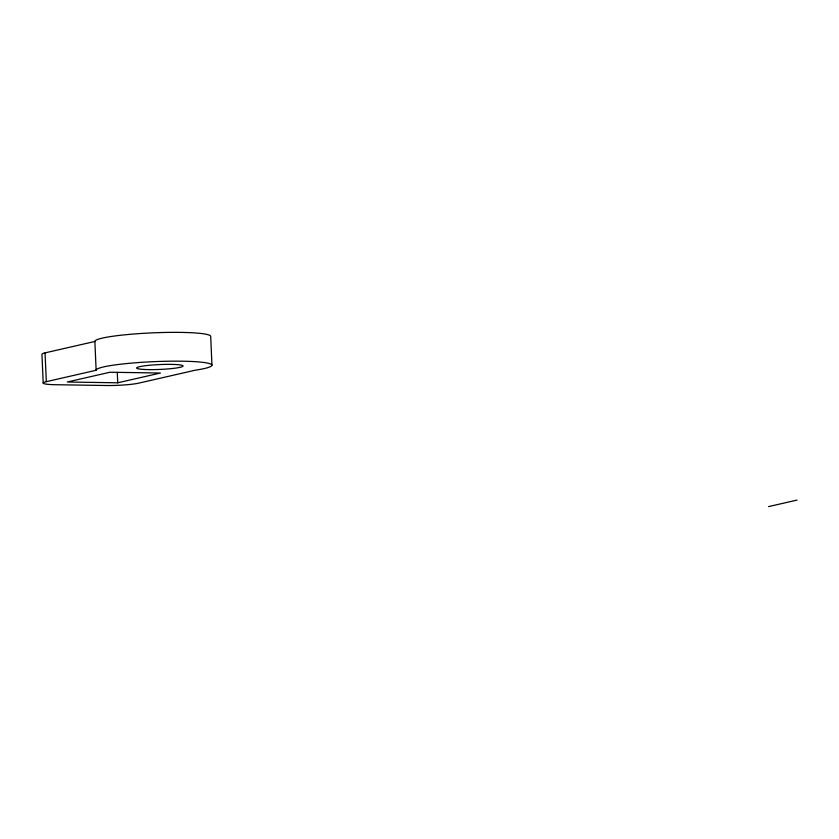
<?xml version="1.0" encoding="UTF-8"?>
<svg xmlns="http://www.w3.org/2000/svg" width="839" height="839" viewBox="0 0 839 839"><rect width="100%" height="100%" fill="white"/><g stroke="black" fill="none" stroke-linecap="round" stroke-linejoin="round"><path stroke-width="1.26" d="M43.209 383.066L41.95 354.268A24.111 2.517 -2.5 0 1 45.054 352.873L94.87 341.473A57.964 6.062 -2.5 0 1 152.216 332.873A57.964 6.062 -2.5 0 1 210.694 336.355L211.952 365.154M46.313 381.672L96.128 370.272A57.964 6.062 -2.5 0 1 175.676 361.158A57.964 6.062 -2.5 0 1 195.393 370.177L138.718 383.14A24.111 2.517 -2.5 0 1 105.892 385.51L55.458 384.713A24.111 2.517 -2.5 0 1 46.313 381.672L45.054 352.873M117.733 382.804L160.427 373.04L109.993 372.233L67.298 382.007L117.733 382.804L117.271 372.338M768.587 506.599L797.05 500.086M94.87 341.473L96.128 370.272M143.658 369.433A23.188 2.423 -2.5 0 0 182.304 366.633A23.188 2.423 -2.5 0 0 153.663 364.923A23.188 2.423 -2.5 0 0 143.658 369.433"/></g></svg>
